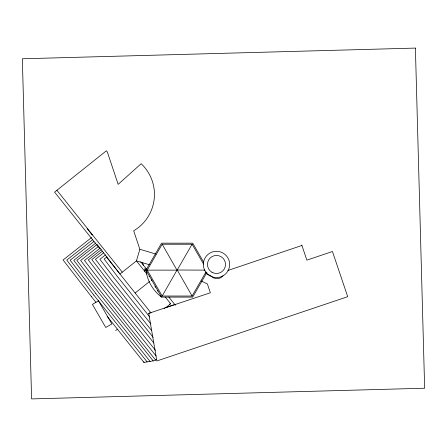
<?xml version="1.0" encoding="UTF-8"?>
<svg xmlns="http://www.w3.org/2000/svg" width="447" height="447" viewBox="0 0 447 447"><rect width="100%" height="100%" fill="white"/><g stroke="black" fill="none" stroke-linecap="round" stroke-linejoin="round"><path stroke-width="0.67" d="M144.392 270.882L145.012 268.418L161.568 297.099L192.707 297.099L206.894 272.525M99.603 248.51L54.59 192.126L106.375 150.79L107.353 152.014L118.159 184.354L141.168 163.697A42.208 42.208 0 0 1 133.675 230.803L139.855 249.297L136.424 260.897L119.975 274.028L97.139 244.425L76.856 260.394L99.787 290.142L155.578 360.036M140.699 261.786L146.666 269.262L144.493 270.999L146.001 270.128L161.568 243.162L192.707 243.162L203.776 262.339M206 271.938L192.093 296.031L162.188 296.031L147.231 270.128L162.188 244.23L192.093 244.23L203.564 264.11M147.231 270.128L176.99 270.128L162.188 244.23M162.188 296.031L176.99 270.128M204.966 270.128L177.213 270.005L192.093 244.23M192.093 296.031L177.286 270.128M87.394 228.484L87.171 228.663L90.411 232.719L90.635 232.541M90.825 232.781L90.601 232.96L91.775 234.435L92.004 234.256M92.021 234.736L92.563 234.954M146.571 269.139L145.884 269.887M135.128 293.02L149.628 281.442M115.672 330.579L117.421 329.182M164.122 308.642L165.183 307.793L174.822 304.53M169.424 304.407L170.48 303.563M165.865 307.575L170.642 303.759L165.323 297.099M156.551 359.259L154.908 360.573L143.968 362.439L107.129 316.286M91.669 237.48L63.083 259.986L91.568 296.802M92.585 239.748L66.743 260.093L93.775 295.065M93.943 241.481L70.145 260.221L95.803 293.439M95.949 242.917L73.789 260.372L97.915 291.64L153.176 360.869M98.625 246.319L80.656 260.467L102.089 288.309L156.148 356.03M100.1 248.186L84.494 260.472L104.442 286.432L155.478 350.359M101.279 249.683L88.277 259.914L107.034 284.359L153.857 343.005M102.447 251.169L91.808 259.545L109.386 282.482L153.17 337.329M103.726 252.795L95.451 259.31L111.739 280.604L151.622 330.568M105.419 254.946L99.899 259.299L114.477 278.42L150.89 324.036M106.934 256.863L104.145 259.059L117.203 276.24L149.717 316.973M146.745 271.418L146.275 271.687L146.543 272.15L147.007 271.882M149.443 276.101L149.086 276.307L149.326 276.715L149.684 276.509M151.65 279.917L151.242 280.157L151.472 280.554L151.879 280.319M155.422 286.449L155.008 286.689L155.299 287.192L155.712 286.957M157.746 290.477L157.372 290.695L157.635 291.153L158.009 290.936M160.602 295.422L160.272 295.607L160.529 296.048L160.853 295.864M227.841 270.502L301.909 245.464M301.747 244.984L306.871 260.143L332.445 251.499L347.721 296.691L156.841 360.969L148.722 313.358L150.807 312.654M148.722 313.358L210.358 292.774L207.397 283.996L201.267 280.967M139.855 249.297L155.986 254.064M149.332 264.713L136.424 260.897L146.996 274.134M205.788 273.363L210.693 275.788M168.888 297.099L175.408 305.262M56.898 190.282L122.282 272.189M106.526 257.187L151.025 312.928M95.753 293.366L150.058 361.399M93.719 294.986L147.136 361.897M91.523 296.741L95.976 302.317M142.749 262.864L143.331 265.574M143.85 361.735L143.968 362.439M223.008 275.749A7.532 7.532 0 0 1 211.302 276.095M161.568 297.099A39.375 39.375 0 0 1 146.001 270.128M98.502 300.853L92.4 304.385L105.749 327.467L111.851 323.935L98.502 300.853M415.397 48.086L22.35 58.775L31.597 398.914L424.65 388.225L415.397 48.086M211.984 272.268A9.018 9.018 0 0 0 225.512 264.462A9.018 9.018 0 0 0 211.984 256.651A9.018 9.018 0 0 0 211.984 272.268M209.917 275.855A13.159 13.159 0 0 0 229.652 264.462A13.159 13.159 0 0 0 209.917 253.063A13.159 13.159 0 0 0 209.917 275.855"/></g></svg>
